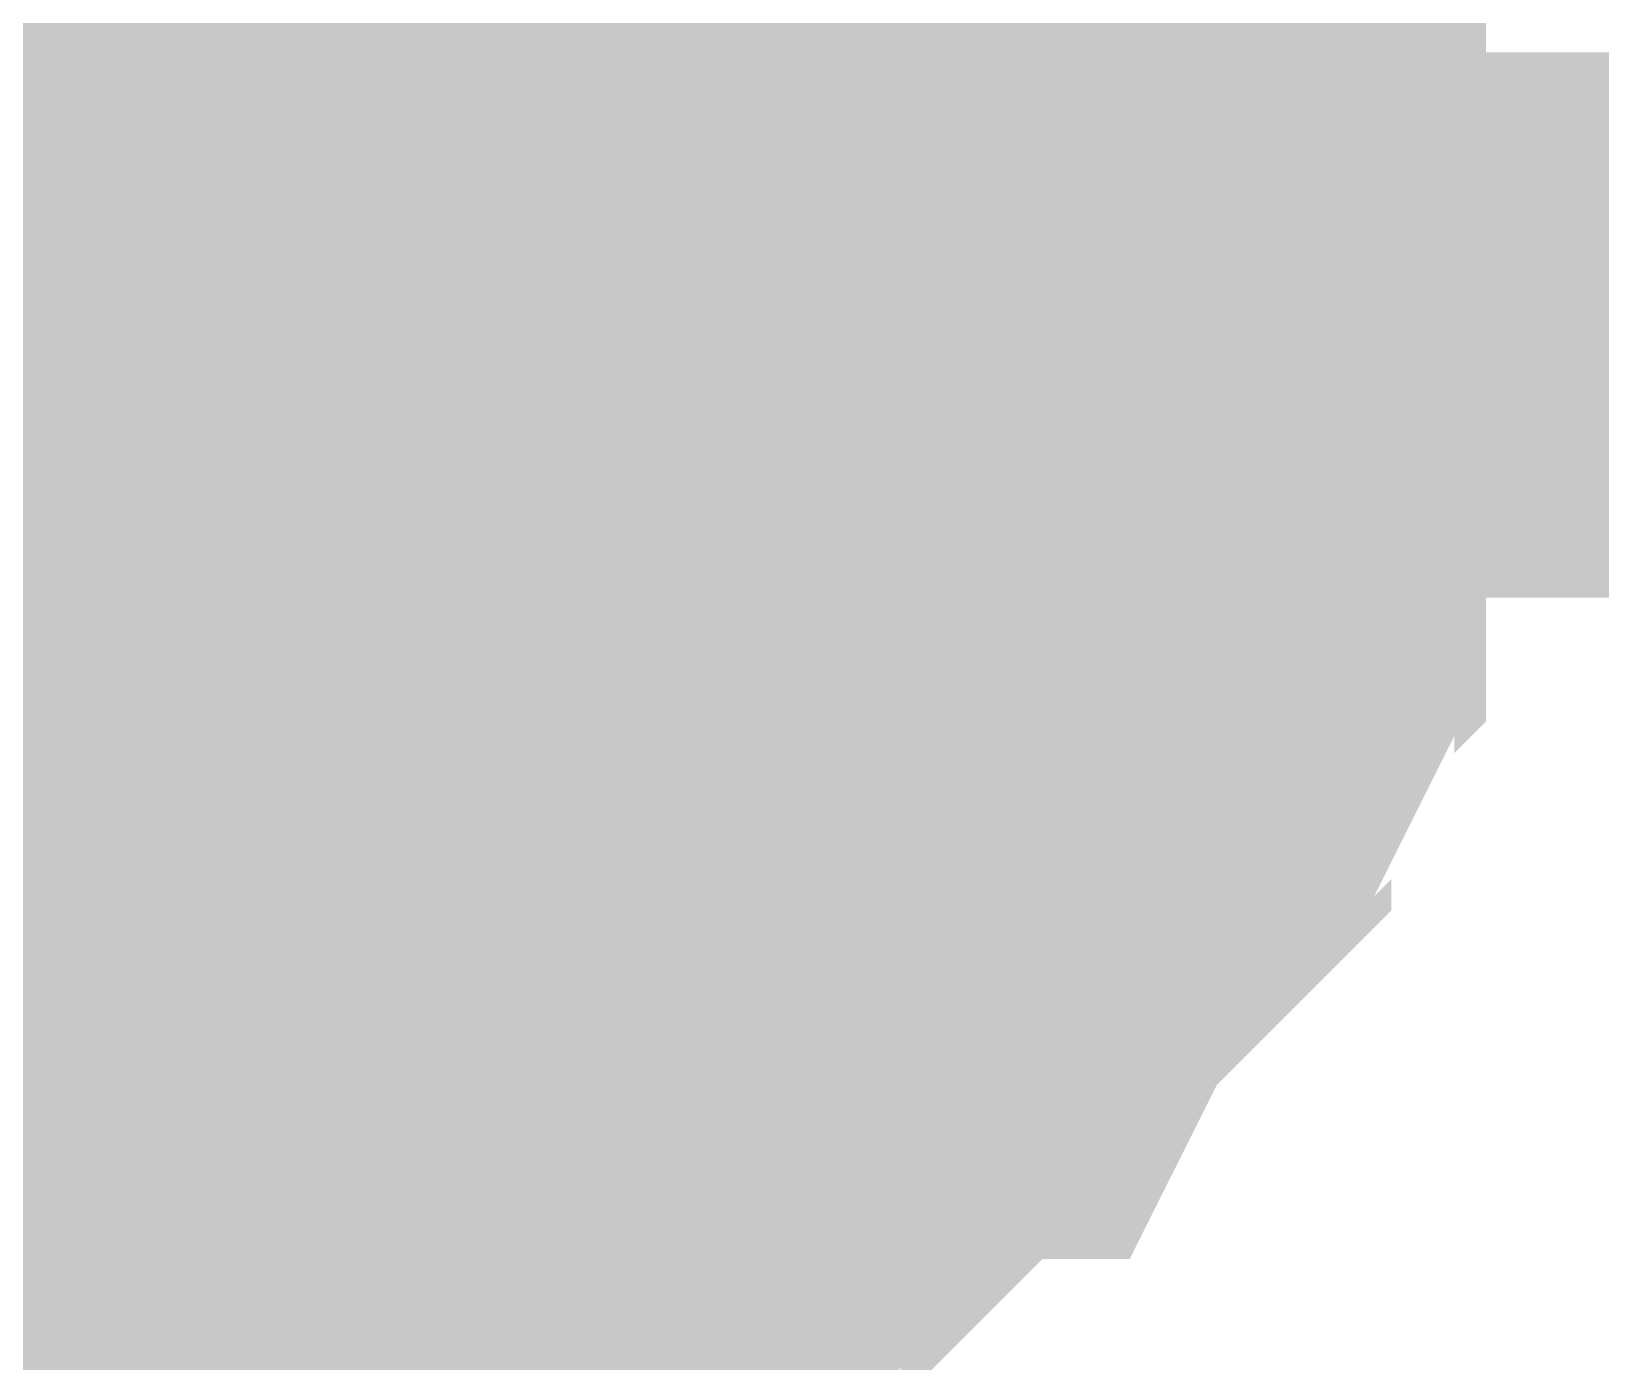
# Model space of a CAD drawing. Header units: millimetres. Extents: x 0 to 11.5, y 0 to 7.6.
# Drawn here: x 1.24417 to 1.27813, y 6.62552 to 6.65431 of the extents above; entities that cross this region are included whole.
import ezdxf

# ---------------------------------------------------------------- set-up
doc = ezdxf.new("R2010")
doc.units = ezdxf.units.MM
doc.header["$MEASUREMENT"] = 0
doc.layers.add('Sheet', color=255, linetype='Continuous')

msp = doc.modelspace()

# ---------------------------------------------------------------- linework, layer by layer
at = {"layer": 'Sheet'}
for points, const_width in [([(1.250652, 6.748135), (1.250652, 6.647956)], 0.0118), ([(1.265655, 6.660222), (1.266337, 6.659541), (1.267019, 6.658859), (1.2677, 6.658178), (1.2677, 6.657496), (1.268382, 6.656815), (1.269064, 6.655452), (1.269064, 6.65477), (1.269746, 6.654089), (1.269746, 6.652726), (1.269746, 6.652044), (1.270428, 6.650681), (1.270428, 6.65), (1.270428, 6.648637), (1.270428, 6.647956)], 0.0118), ([(1.265655, 6.660222), (1.266337, 6.659541), (1.267019, 6.658859), (1.2677, 6.658178), (1.2677, 6.657496), (1.268382, 6.656815), (1.269064, 6.655452), (1.269064, 6.65477), (1.269746, 6.654089), (1.269746, 6.652726), (1.269746, 6.652044), (1.270428, 6.650681), (1.270428, 6.65), (1.270428, 6.648637), (1.270428, 6.647956)], 0.0118), ([(1.265655, 6.660222), (1.266337, 6.659541), (1.267019, 6.658859), (1.2677, 6.658178), (1.2677, 6.657496), (1.268382, 6.656815), (1.269064, 6.655452), (1.269064, 6.65477), (1.269746, 6.654089), (1.269746, 6.652726), (1.269746, 6.652044), (1.270428, 6.650681), (1.270428, 6.65), (1.270428, 6.648637), (1.270428, 6.647956)], 0.0118), ([(1.265655, 6.660222), (1.266337, 6.659541), (1.267019, 6.658859), (1.2677, 6.658178), (1.2677, 6.657496), (1.268382, 6.656815), (1.269064, 6.655452), (1.269064, 6.65477), (1.269746, 6.654089), (1.269746, 6.652726), (1.269746, 6.652044), (1.270428, 6.650681), (1.270428, 6.65), (1.270428, 6.648637), (1.270428, 6.647956)], 0.0118), ([(1.265655, 6.660222), (1.266337, 6.659541), (1.267019, 6.658859), (1.2677, 6.658178), (1.2677, 6.657496), (1.268382, 6.656815), (1.269064, 6.655452), (1.269064, 6.65477), (1.269746, 6.654089), (1.269746, 6.652726), (1.269746, 6.652044), (1.270428, 6.650681), (1.270428, 6.65), (1.270428, 6.648637), (1.270428, 6.647956)], 0.0118), ([(1.265655, 6.660222), (1.266337, 6.659541), (1.267019, 6.658859), (1.2677, 6.658178), (1.2677, 6.657496), (1.268382, 6.656815), (1.269064, 6.655452), (1.269064, 6.65477), (1.269746, 6.654089), (1.269746, 6.652726), (1.269746, 6.652044), (1.270428, 6.650681), (1.270428, 6.65), (1.270428, 6.648637), (1.270428, 6.647956)], 0.0118), ([(1.265655, 6.660222), (1.266337, 6.659541), (1.267019, 6.658859), (1.2677, 6.658178), (1.2677, 6.657496), (1.268382, 6.656815), (1.269064, 6.655452), (1.269064, 6.65477), (1.269746, 6.654089), (1.269746, 6.652726), (1.269746, 6.652044), (1.270428, 6.650681), (1.270428, 6.65), (1.270428, 6.648637), (1.270428, 6.647956)], 0.0118), ([(1.265655, 6.660222), (1.266337, 6.659541), (1.267019, 6.658859), (1.2677, 6.658178), (1.2677, 6.657496), (1.268382, 6.656815), (1.269064, 6.655452), (1.269064, 6.65477), (1.269746, 6.654089), (1.269746, 6.652726), (1.269746, 6.652044), (1.270428, 6.650681), (1.270428, 6.65), (1.270428, 6.648637), (1.270428, 6.647956)], 0.0118), ([(1.265655, 6.660222), (1.266337, 6.659541), (1.267019, 6.658859), (1.2677, 6.658178), (1.2677, 6.657496), (1.268382, 6.656815), (1.269064, 6.655452), (1.269064, 6.65477), (1.269746, 6.654089), (1.269746, 6.652726), (1.269746, 6.652044), (1.270428, 6.650681), (1.270428, 6.65), (1.270428, 6.648637), (1.270428, 6.647956)], 0.0118), ([(1.265655, 6.660222), (1.266337, 6.659541), (1.267019, 6.658859), (1.2677, 6.658178), (1.2677, 6.657496), (1.268382, 6.656815), (1.269064, 6.655452), (1.269064, 6.65477), (1.269746, 6.654089), (1.269746, 6.652726), (1.269746, 6.652044), (1.270428, 6.650681), (1.270428, 6.65), (1.270428, 6.648637), (1.270428, 6.647956)], 0.0118), ([(1.268382, 6.656815), (1.269064, 6.655452), (1.269064, 6.65477), (1.269746, 6.654089), (1.269746, 6.652726), (1.269746, 6.652044), (1.270428, 6.650681), (1.270428, 6.65), (1.270428, 6.648637), (1.270428, 6.647956)], 0.0039), ([(1.268382, 6.656815), (1.269064, 6.655452), (1.269064, 6.65477), (1.269746, 6.654089), (1.269746, 6.652726), (1.269746, 6.652044), (1.270428, 6.650681), (1.270428, 6.65), (1.270428, 6.648637), (1.270428, 6.647956)], 0.0039), ([(1.268382, 6.656815), (1.269064, 6.655452), (1.269064, 6.65477), (1.269746, 6.654089), (1.269746, 6.652726), (1.269746, 6.652044), (1.270428, 6.650681), (1.270428, 6.65), (1.270428, 6.648637), (1.270428, 6.647956)], 0.0039), ([(1.268382, 6.656815), (1.269064, 6.655452), (1.269064, 6.65477), (1.269746, 6.654089), (1.269746, 6.652726), (1.269746, 6.652044), (1.270428, 6.650681), (1.270428, 6.65), (1.270428, 6.648637), (1.270428, 6.647956)], 0.0039), ([(1.268382, 6.656815), (1.269064, 6.655452), (1.269064, 6.65477), (1.269746, 6.654089), (1.269746, 6.652726), (1.269746, 6.652044), (1.270428, 6.650681), (1.270428, 6.65), (1.270428, 6.648637), (1.270428, 6.647956)], 0.0039), ([(1.268382, 6.656815), (1.269064, 6.655452), (1.269064, 6.65477), (1.269746, 6.654089), (1.269746, 6.652726), (1.269746, 6.652044), (1.270428, 6.650681), (1.270428, 6.65), (1.270428, 6.648637), (1.270428, 6.647956)], 0.0039), ([(1.268382, 6.656815), (1.269064, 6.655452), (1.269064, 6.65477), (1.269746, 6.654089), (1.269746, 6.652726), (1.269746, 6.652044), (1.270428, 6.650681), (1.270428, 6.65), (1.270428, 6.648637), (1.270428, 6.647956)], 0.0039), ([(1.268382, 6.656815), (1.269064, 6.655452), (1.269064, 6.65477), (1.269746, 6.654089), (1.269746, 6.652726), (1.269746, 6.652044), (1.270428, 6.650681), (1.270428, 6.65), (1.270428, 6.648637), (1.270428, 6.647956)], 0.0039), ([(1.268382, 6.656815), (1.269064, 6.655452), (1.269064, 6.65477), (1.269746, 6.654089), (1.269746, 6.652726), (1.269746, 6.652044), (1.270428, 6.650681), (1.270428, 6.65), (1.270428, 6.648637), (1.270428, 6.647956)], 0.0039), ([(1.268382, 6.656815), (1.269064, 6.655452), (1.269064, 6.65477), (1.269746, 6.654089), (1.269746, 6.652726), (1.269746, 6.652044), (1.270428, 6.650681), (1.270428, 6.65), (1.270428, 6.648637), (1.270428, 6.647956)], 0.0039), ([(0.950605, 6.448278), (0.950605, 6.647956), (1.250652, 6.647956)], 0.0118), ([(1.270428, 6.647956), (1.270428, 6.647274), (1.270428, 6.645911), (1.270428, 6.64523), (1.269746, 6.643867), (1.269746, 6.643185), (1.269746, 6.641822), (1.269064, 6.641141), (1.269064, 6.640459), (1.268382, 6.639096), (1.2677, 6.638415), (1.2677, 6.637733), (1.267019, 6.637052), (1.266337, 6.63637), (1.265655, 6.635689), (1.264973, 6.635007), (1.264291, 6.633644), (1.263609, 6.633644), (1.262927, 6.632963), (1.262245, 6.632281), (1.261563, 6.6316), (1.260881, 6.630918), (1.260199, 6.630918), (1.259517, 6.630237), (1.258153, 6.629555), (1.257472, 6.629555), (1.25679, 6.628874), (1.255426, 6.628874), (1.254744, 6.628874), (1.25338, 6.628192), (1.252698, 6.628192), (1.251334, 6.628192), (1.250652, 6.628192)], 0.0118), ([(1.270428, 6.647956), (1.270428, 6.647274), (1.270428, 6.645911), (1.270428, 6.64523), (1.269746, 6.643867), (1.269746, 6.643185), (1.269746, 6.641822), (1.269064, 6.641141), (1.269064, 6.640459), (1.268382, 6.639096), (1.2677, 6.638415), (1.2677, 6.637733), (1.267019, 6.637052), (1.266337, 6.63637), (1.265655, 6.635689), (1.264973, 6.635007), (1.264291, 6.633644), (1.263609, 6.633644), (1.262927, 6.632963), (1.262245, 6.632281), (1.261563, 6.6316), (1.260881, 6.630918), (1.260199, 6.630918), (1.259517, 6.630237), (1.258153, 6.629555), (1.257472, 6.629555), (1.25679, 6.628874), (1.255426, 6.628874), (1.254744, 6.628874), (1.25338, 6.628192), (1.252698, 6.628192), (1.251334, 6.628192), (1.250652, 6.628192)], 0.0118), ([(1.270428, 6.647956), (1.270428, 6.647274), (1.270428, 6.645911), (1.270428, 6.64523), (1.269746, 6.643867), (1.269746, 6.643185), (1.269746, 6.641822), (1.269064, 6.641141), (1.269064, 6.640459), (1.268382, 6.639096), (1.2677, 6.638415), (1.2677, 6.637733), (1.267019, 6.637052), (1.266337, 6.63637), (1.265655, 6.635689), (1.264973, 6.635007), (1.264291, 6.633644), (1.263609, 6.633644), (1.262927, 6.632963), (1.262245, 6.632281), (1.261563, 6.6316), (1.260881, 6.630918), (1.260199, 6.630918), (1.259517, 6.630237), (1.258153, 6.629555), (1.257472, 6.629555), (1.25679, 6.628874), (1.255426, 6.628874), (1.254744, 6.628874), (1.25338, 6.628192), (1.252698, 6.628192), (1.251334, 6.628192), (1.250652, 6.628192)], 0.0118), ([(1.250652, 6.547776), (1.250652, 6.647956)], 0.0118), ([(1.270428, 6.647956), (1.270428, 6.647274), (1.270428, 6.645911), (1.270428, 6.64523), (1.269746, 6.643867), (1.269746, 6.643185), (1.269746, 6.641822), (1.269064, 6.641141), (1.269064, 6.640459), (1.268382, 6.639096), (1.2677, 6.638415), (1.2677, 6.637733), (1.267019, 6.637052), (1.266337, 6.63637), (1.265655, 6.635689), (1.264973, 6.635007), (1.264291, 6.633644), (1.263609, 6.633644), (1.262927, 6.632963), (1.262245, 6.632281), (1.261563, 6.6316), (1.260881, 6.630918), (1.260199, 6.630918), (1.259517, 6.630237), (1.258153, 6.629555), (1.257472, 6.629555), (1.25679, 6.628874), (1.255426, 6.628874), (1.254744, 6.628874), (1.25338, 6.628192), (1.252698, 6.628192), (1.251334, 6.628192), (1.250652, 6.628192)], 0.0118), ([(1.270428, 6.647956), (1.270428, 6.647274), (1.270428, 6.645911), (1.270428, 6.64523), (1.269746, 6.643867), (1.269746, 6.643185), (1.269746, 6.641822), (1.269064, 6.641141), (1.269064, 6.640459), (1.268382, 6.639096), (1.2677, 6.638415), (1.2677, 6.637733), (1.267019, 6.637052), (1.266337, 6.63637), (1.265655, 6.635689), (1.264973, 6.635007), (1.264291, 6.633644), (1.263609, 6.633644), (1.262927, 6.632963), (1.262245, 6.632281), (1.261563, 6.6316), (1.260881, 6.630918), (1.260199, 6.630918), (1.259517, 6.630237), (1.258153, 6.629555), (1.257472, 6.629555), (1.25679, 6.628874), (1.255426, 6.628874), (1.254744, 6.628874), (1.25338, 6.628192), (1.252698, 6.628192), (1.251334, 6.628192), (1.250652, 6.628192)], 0.0118), ([(1.60048, 6.647956), (1.250652, 6.647956)], 0.0118), ([(1.270428, 6.647956), (1.270428, 6.647274), (1.270428, 6.645911), (1.270428, 6.64523), (1.269746, 6.643867), (1.269746, 6.643185), (1.269746, 6.641822), (1.269064, 6.641141), (1.269064, 6.640459), (1.268382, 6.639096), (1.2677, 6.638415), (1.2677, 6.637733), (1.267019, 6.637052), (1.266337, 6.63637), (1.265655, 6.635689), (1.264973, 6.635007), (1.264291, 6.633644), (1.263609, 6.633644), (1.262927, 6.632963), (1.262245, 6.632281), (1.261563, 6.6316), (1.260881, 6.630918), (1.260199, 6.630918), (1.259517, 6.630237), (1.258153, 6.629555), (1.257472, 6.629555), (1.25679, 6.628874), (1.255426, 6.628874), (1.254744, 6.628874), (1.25338, 6.628192), (1.252698, 6.628192), (1.251334, 6.628192), (1.250652, 6.628192)], 0.0118), ([(1.270428, 6.647956), (1.270428, 6.647274), (1.270428, 6.645911), (1.270428, 6.64523), (1.269746, 6.643867), (1.269746, 6.643185), (1.269746, 6.641822), (1.269064, 6.641141), (1.269064, 6.640459), (1.268382, 6.639096), (1.2677, 6.638415), (1.2677, 6.637733), (1.267019, 6.637052), (1.266337, 6.63637), (1.265655, 6.635689), (1.264973, 6.635007), (1.264291, 6.633644), (1.263609, 6.633644), (1.262927, 6.632963), (1.262245, 6.632281), (1.261563, 6.6316), (1.260881, 6.630918), (1.260199, 6.630918), (1.259517, 6.630237), (1.258153, 6.629555), (1.257472, 6.629555), (1.25679, 6.628874), (1.255426, 6.628874), (1.254744, 6.628874), (1.25338, 6.628192), (1.252698, 6.628192), (1.251334, 6.628192), (1.250652, 6.628192)], 0.0118), ([(1.270428, 6.647956), (1.270428, 6.647274), (1.270428, 6.645911), (1.270428, 6.64523), (1.269746, 6.643867), (1.269746, 6.643185), (1.269746, 6.641822), (1.269064, 6.641141), (1.269064, 6.640459), (1.268382, 6.639096), (1.2677, 6.638415), (1.2677, 6.637733), (1.267019, 6.637052), (1.266337, 6.63637), (1.265655, 6.635689), (1.264973, 6.635007), (1.264291, 6.633644), (1.263609, 6.633644), (1.262927, 6.632963), (1.262245, 6.632281), (1.261563, 6.6316), (1.260881, 6.630918), (1.260199, 6.630918), (1.259517, 6.630237), (1.258153, 6.629555), (1.257472, 6.629555), (1.25679, 6.628874), (1.255426, 6.628874), (1.254744, 6.628874), (1.25338, 6.628192), (1.252698, 6.628192), (1.251334, 6.628192), (1.250652, 6.628192)], 0.0118), ([(1.270428, 6.647956), (1.270428, 6.647274), (1.270428, 6.645911), (1.270428, 6.64523), (1.269746, 6.643867), (1.269746, 6.643185), (1.269746, 6.641822), (1.269064, 6.641141), (1.269064, 6.640459), (1.268382, 6.639096), (1.2677, 6.638415), (1.2677, 6.637733), (1.267019, 6.637052), (1.266337, 6.63637), (1.265655, 6.635689), (1.264973, 6.635007), (1.264291, 6.633644), (1.263609, 6.633644), (1.262927, 6.632963), (1.262245, 6.632281), (1.261563, 6.6316), (1.260881, 6.630918), (1.260199, 6.630918), (1.259517, 6.630237), (1.258153, 6.629555), (1.257472, 6.629555), (1.25679, 6.628874), (1.255426, 6.628874), (1.254744, 6.628874), (1.25338, 6.628192), (1.252698, 6.628192), (1.251334, 6.628192), (1.250652, 6.628192)], 0.0118), ([(1.270428, 6.647956), (1.270428, 6.647274), (1.270428, 6.645911), (1.270428, 6.64523), (1.269746, 6.643867), (1.269746, 6.643185), (1.269746, 6.641822), (1.269064, 6.641141), (1.269064, 6.640459), (1.268382, 6.639096), (1.2677, 6.638415), (1.2677, 6.637733), (1.267019, 6.637052), (1.266337, 6.63637), (1.265655, 6.635689), (1.264973, 6.635007), (1.264291, 6.633644), (1.263609, 6.633644), (1.262927, 6.632963), (1.262245, 6.632281), (1.261563, 6.6316), (1.260881, 6.630918), (1.260199, 6.630918), (1.259517, 6.630237), (1.258153, 6.629555), (1.257472, 6.629555), (1.25679, 6.628874), (1.255426, 6.628874), (1.254744, 6.628874), (1.25338, 6.628192), (1.252698, 6.628192), (1.251334, 6.628192), (1.250652, 6.628192)], 0.0118), ([(1.270428, 6.647956), (1.270428, 6.647956), (1.270428, 6.647956), (1.270428, 6.647956), (1.270428, 6.647956), (1.270428, 6.647956), (1.270428, 6.647956), (1.270428, 6.647956), (1.270428, 6.647956), (1.270428, 6.647956), (1.270428, 6.647956), (1.270428, 6.647956), (1.270428, 6.647956), (1.270428, 6.647956), (1.270428, 6.647956), (1.270428, 6.647956), (1.270428, 6.647956), (1.270428, 6.647956), (1.270428, 6.647956), (1.270428, 6.647956), (1.270428, 6.647956), (1.270428, 6.647956), (1.270428, 6.647956), (1.270428, 6.647956), (1.270428, 6.647956), (1.270428, 6.647956), (1.270428, 6.647956), (1.270428, 6.647956), (1.270428, 6.647956), (1.270428, 6.647956), (1.270428, 6.647956), (1.270428, 6.647956), (1.270428, 6.647956)], 0.0118), ([(1.270428, 6.647956), (1.270428, 6.647956)], 0.0118), ([(1.270428, 6.647956), (1.270428, 6.647956), (1.270428, 6.647956), (1.270428, 6.647956), (1.270428, 6.647956), (1.270428, 6.647956), (1.270428, 6.647956), (1.270428, 6.647956), (1.270428, 6.647956), (1.270428, 6.647956), (1.270428, 6.647956), (1.270428, 6.647956), (1.270428, 6.647956), (1.270428, 6.647956), (1.270428, 6.647956), (1.270428, 6.647956), (1.270428, 6.647956), (1.270428, 6.647956), (1.270428, 6.647956), (1.270428, 6.647956), (1.270428, 6.647956), (1.270428, 6.647956), (1.270428, 6.647956), (1.270428, 6.647956), (1.270428, 6.647956), (1.270428, 6.647956), (1.270428, 6.647956), (1.270428, 6.647956), (1.270428, 6.647956), (1.270428, 6.647956), (1.270428, 6.647956), (1.270428, 6.647956), (1.270428, 6.647956)], 0.0118), ([(1.270428, 6.647956), (1.270428, 6.647956)], 0.0118), ([(1.270428, 6.647956), (1.270428, 6.647956), (1.270428, 6.647956), (1.270428, 6.647956), (1.270428, 6.647956), (1.270428, 6.647956), (1.270428, 6.647956), (1.270428, 6.647956), (1.270428, 6.647956), (1.270428, 6.647956), (1.270428, 6.647956), (1.270428, 6.647956), (1.270428, 6.647956), (1.270428, 6.647956), (1.270428, 6.647956), (1.270428, 6.647956), (1.270428, 6.647956), (1.270428, 6.647956), (1.270428, 6.647956), (1.270428, 6.647956), (1.270428, 6.647956), (1.270428, 6.647956), (1.270428, 6.647956), (1.270428, 6.647956), (1.270428, 6.647956), (1.270428, 6.647956), (1.270428, 6.647956), (1.270428, 6.647956), (1.270428, 6.647956), (1.270428, 6.647956), (1.270428, 6.647956), (1.270428, 6.647956), (1.270428, 6.647956)], 0.0118), ([(1.270428, 6.647956), (1.270428, 6.647956)], 0.0118), ([(1.270428, 6.647956), (1.270428, 6.647956), (1.270428, 6.647956), (1.270428, 6.647956), (1.270428, 6.647956), (1.270428, 6.647956), (1.270428, 6.647956), (1.270428, 6.647956), (1.270428, 6.647956), (1.270428, 6.647956), (1.270428, 6.647956), (1.270428, 6.647956), (1.270428, 6.647956), (1.270428, 6.647956), (1.270428, 6.647956), (1.270428, 6.647956), (1.270428, 6.647956), (1.270428, 6.647956), (1.270428, 6.647956), (1.270428, 6.647956), (1.270428, 6.647956), (1.270428, 6.647956), (1.270428, 6.647956), (1.270428, 6.647956), (1.270428, 6.647956), (1.270428, 6.647956), (1.270428, 6.647956), (1.270428, 6.647956), (1.270428, 6.647956), (1.270428, 6.647956), (1.270428, 6.647956), (1.270428, 6.647956), (1.270428, 6.647956)], 0.0118), ([(1.270428, 6.647956), (1.270428, 6.647956)], 0.0118), ([(1.270428, 6.647956), (1.270428, 6.647956), (1.270428, 6.647956), (1.270428, 6.647956), (1.270428, 6.647956), (1.270428, 6.647956), (1.270428, 6.647956), (1.270428, 6.647956), (1.270428, 6.647956), (1.270428, 6.647956), (1.270428, 6.647956), (1.270428, 6.647956), (1.270428, 6.647956), (1.270428, 6.647956), (1.270428, 6.647956), (1.270428, 6.647956), (1.270428, 6.647956), (1.270428, 6.647956), (1.270428, 6.647956), (1.270428, 6.647956), (1.270428, 6.647956), (1.270428, 6.647956), (1.270428, 6.647956), (1.270428, 6.647956), (1.270428, 6.647956), (1.270428, 6.647956), (1.270428, 6.647956), (1.270428, 6.647956), (1.270428, 6.647956), (1.270428, 6.647956), (1.270428, 6.647956), (1.270428, 6.647956), (1.270428, 6.647956)], 0.0118), ([(1.270428, 6.647956), (1.270428, 6.647956)], 0.0118), ([(1.270428, 6.647956), (1.270428, 6.647956), (1.270428, 6.647956), (1.270428, 6.647956), (1.270428, 6.647956), (1.270428, 6.647956), (1.270428, 6.647956), (1.270428, 6.647956), (1.270428, 6.647956), (1.270428, 6.647956), (1.270428, 6.647956), (1.270428, 6.647956), (1.270428, 6.647956), (1.270428, 6.647956), (1.270428, 6.647956), (1.270428, 6.647956), (1.270428, 6.647956), (1.270428, 6.647956), (1.270428, 6.647956), (1.270428, 6.647956), (1.270428, 6.647956), (1.270428, 6.647956), (1.270428, 6.647956), (1.270428, 6.647956), (1.270428, 6.647956), (1.270428, 6.647956), (1.270428, 6.647956), (1.270428, 6.647956), (1.270428, 6.647956), (1.270428, 6.647956), (1.270428, 6.647956), (1.270428, 6.647956), (1.270428, 6.647956)], 0.0118), ([(1.270428, 6.647956), (1.270428, 6.647956)], 0.0118), ([(1.270428, 6.647956), (1.270428, 6.647956), (1.270428, 6.647956), (1.270428, 6.647956), (1.270428, 6.647956), (1.270428, 6.647956), (1.270428, 6.647956), (1.270428, 6.647956), (1.270428, 6.647956), (1.270428, 6.647956), (1.270428, 6.647956), (1.270428, 6.647956), (1.270428, 6.647956), (1.270428, 6.647956), (1.270428, 6.647956), (1.270428, 6.647956), (1.270428, 6.647956), (1.270428, 6.647956), (1.270428, 6.647956), (1.270428, 6.647956), (1.270428, 6.647956), (1.270428, 6.647956), (1.270428, 6.647956), (1.270428, 6.647956), (1.270428, 6.647956), (1.270428, 6.647956), (1.270428, 6.647956), (1.270428, 6.647956), (1.270428, 6.647956), (1.270428, 6.647956), (1.270428, 6.647956), (1.270428, 6.647956), (1.270428, 6.647956)], 0.0118), ([(1.270428, 6.647956), (1.270428, 6.647956)], 0.0118), ([(1.270428, 6.647956), (1.270428, 6.647956), (1.270428, 6.647956), (1.270428, 6.647956), (1.270428, 6.647956), (1.270428, 6.647956), (1.270428, 6.647956), (1.270428, 6.647956), (1.270428, 6.647956), (1.270428, 6.647956), (1.270428, 6.647956), (1.270428, 6.647956), (1.270428, 6.647956), (1.270428, 6.647956), (1.270428, 6.647956), (1.270428, 6.647956), (1.270428, 6.647956), (1.270428, 6.647956), (1.270428, 6.647956), (1.270428, 6.647956), (1.270428, 6.647956), (1.270428, 6.647956), (1.270428, 6.647956), (1.270428, 6.647956), (1.270428, 6.647956), (1.270428, 6.647956), (1.270428, 6.647956), (1.270428, 6.647956), (1.270428, 6.647956), (1.270428, 6.647956), (1.270428, 6.647956), (1.270428, 6.647956), (1.270428, 6.647956)], 0.0118), ([(1.270428, 6.647956), (1.270428, 6.647956)], 0.0118), ([(1.270428, 6.647956), (1.270428, 6.647956), (1.270428, 6.647956), (1.270428, 6.647956), (1.270428, 6.647956), (1.270428, 6.647956), (1.270428, 6.647956), (1.270428, 6.647956), (1.270428, 6.647956), (1.270428, 6.647956), (1.270428, 6.647956), (1.270428, 6.647956), (1.270428, 6.647956), (1.270428, 6.647956), (1.270428, 6.647956), (1.270428, 6.647956), (1.270428, 6.647956), (1.270428, 6.647956), (1.270428, 6.647956), (1.270428, 6.647956), (1.270428, 6.647956), (1.270428, 6.647956), (1.270428, 6.647956), (1.270428, 6.647956), (1.270428, 6.647956), (1.270428, 6.647956), (1.270428, 6.647956), (1.270428, 6.647956), (1.270428, 6.647956), (1.270428, 6.647956), (1.270428, 6.647956), (1.270428, 6.647956), (1.270428, 6.647956)], 0.0118), ([(1.270428, 6.647956), (1.270428, 6.647956)], 0.0118), ([(1.270428, 6.647956), (1.270428, 6.647956), (1.270428, 6.647956), (1.270428, 6.647956), (1.270428, 6.647956), (1.270428, 6.647956), (1.270428, 6.647956), (1.270428, 6.647956), (1.270428, 6.647956), (1.270428, 6.647956), (1.270428, 6.647956), (1.270428, 6.647956), (1.270428, 6.647956), (1.270428, 6.647956), (1.270428, 6.647956), (1.270428, 6.647956), (1.270428, 6.647956), (1.270428, 6.647956), (1.270428, 6.647956), (1.270428, 6.647956), (1.270428, 6.647956), (1.270428, 6.647956), (1.270428, 6.647956), (1.270428, 6.647956), (1.270428, 6.647956), (1.270428, 6.647956), (1.270428, 6.647956), (1.270428, 6.647956), (1.270428, 6.647956), (1.270428, 6.647956), (1.270428, 6.647956), (1.270428, 6.647956), (1.270428, 6.647956)], 0.0118), ([(1.270428, 6.647956), (1.270428, 6.647956)], 0.0118), ([(1.270428, 6.647956), (1.270428, 6.647274), (1.270428, 6.645911), (1.270428, 6.64523), (1.269746, 6.643867), (1.269746, 6.643185), (1.269746, 6.641822), (1.269064, 6.641141), (1.269064, 6.640459), (1.268382, 6.639096), (1.2677, 6.638415), (1.2677, 6.637733), (1.267019, 6.637052), (1.266337, 6.63637), (1.265655, 6.635689), (1.264973, 6.635007), (1.264291, 6.633644), (1.263609, 6.633644), (1.262927, 6.632963), (1.262245, 6.632281), (1.261563, 6.6316), (1.260881, 6.630918), (1.260199, 6.630918), (1.259517, 6.630237), (1.258153, 6.629555), (1.257472, 6.629555), (1.25679, 6.628874), (1.255426, 6.628874), (1.254744, 6.628874), (1.25338, 6.628192), (1.252698, 6.628192), (1.251334, 6.628192), (1.250652, 6.628192)], 0.0039), ([(1.270428, 6.647956), (1.270428, 6.647274), (1.270428, 6.645911), (1.270428, 6.64523), (1.269746, 6.643867), (1.269746, 6.643185), (1.269746, 6.641822), (1.269064, 6.641141), (1.269064, 6.640459), (1.268382, 6.639096), (1.2677, 6.638415), (1.2677, 6.637733), (1.267019, 6.637052), (1.266337, 6.63637), (1.265655, 6.635689), (1.264973, 6.635007), (1.264291, 6.633644), (1.263609, 6.633644), (1.262927, 6.632963), (1.262245, 6.632281), (1.261563, 6.6316), (1.260881, 6.630918), (1.260199, 6.630918), (1.259517, 6.630237), (1.258153, 6.629555), (1.257472, 6.629555), (1.25679, 6.628874), (1.255426, 6.628874), (1.254744, 6.628874), (1.25338, 6.628192), (1.252698, 6.628192), (1.251334, 6.628192), (1.250652, 6.628192)], 0.0039), ([(1.270428, 6.647956), (1.270428, 6.647274), (1.270428, 6.645911), (1.270428, 6.64523), (1.269746, 6.643867), (1.269746, 6.643185), (1.269746, 6.641822), (1.269064, 6.641141), (1.269064, 6.640459), (1.268382, 6.639096), (1.2677, 6.638415), (1.2677, 6.637733), (1.267019, 6.637052), (1.266337, 6.63637), (1.265655, 6.635689), (1.264973, 6.635007), (1.264291, 6.633644), (1.263609, 6.633644), (1.262927, 6.632963), (1.262245, 6.632281), (1.261563, 6.6316), (1.260881, 6.630918), (1.260199, 6.630918), (1.259517, 6.630237), (1.258153, 6.629555), (1.257472, 6.629555), (1.25679, 6.628874), (1.255426, 6.628874), (1.254744, 6.628874), (1.25338, 6.628192), (1.252698, 6.628192), (1.251334, 6.628192), (1.250652, 6.628192)], 0.0039), ([(1.270428, 6.647956), (1.270428, 6.647274), (1.270428, 6.645911), (1.270428, 6.64523), (1.269746, 6.643867), (1.269746, 6.643185), (1.269746, 6.641822), (1.269064, 6.641141), (1.269064, 6.640459), (1.268382, 6.639096), (1.2677, 6.638415), (1.2677, 6.637733), (1.267019, 6.637052), (1.266337, 6.63637), (1.265655, 6.635689), (1.264973, 6.635007), (1.264291, 6.633644), (1.263609, 6.633644), (1.262927, 6.632963), (1.262245, 6.632281), (1.261563, 6.6316), (1.260881, 6.630918), (1.260199, 6.630918), (1.259517, 6.630237), (1.258153, 6.629555), (1.257472, 6.629555), (1.25679, 6.628874), (1.255426, 6.628874), (1.254744, 6.628874), (1.25338, 6.628192), (1.252698, 6.628192), (1.251334, 6.628192), (1.250652, 6.628192)], 0.0039), ([(1.270428, 6.647956), (1.270428, 6.647274), (1.270428, 6.645911), (1.270428, 6.64523), (1.269746, 6.643867), (1.269746, 6.643185), (1.269746, 6.641822), (1.269064, 6.641141), (1.269064, 6.640459), (1.268382, 6.639096), (1.2677, 6.638415), (1.2677, 6.637733), (1.267019, 6.637052), (1.266337, 6.63637), (1.265655, 6.635689), (1.264973, 6.635007), (1.264291, 6.633644), (1.263609, 6.633644), (1.262927, 6.632963), (1.262245, 6.632281), (1.261563, 6.6316), (1.260881, 6.630918), (1.260199, 6.630918), (1.259517, 6.630237), (1.258153, 6.629555), (1.257472, 6.629555), (1.25679, 6.628874), (1.255426, 6.628874), (1.254744, 6.628874), (1.25338, 6.628192), (1.252698, 6.628192), (1.251334, 6.628192), (1.250652, 6.628192)], 0.0039), ([(1.270428, 6.647956), (1.270428, 6.647274), (1.270428, 6.645911), (1.270428, 6.64523), (1.269746, 6.643867), (1.269746, 6.643185), (1.269746, 6.641822), (1.269064, 6.641141), (1.269064, 6.640459), (1.268382, 6.639096), (1.2677, 6.638415), (1.2677, 6.637733), (1.267019, 6.637052), (1.266337, 6.63637), (1.265655, 6.635689), (1.264973, 6.635007), (1.264291, 6.633644), (1.263609, 6.633644), (1.262927, 6.632963), (1.262245, 6.632281), (1.261563, 6.6316), (1.260881, 6.630918), (1.260199, 6.630918), (1.259517, 6.630237), (1.258153, 6.629555), (1.257472, 6.629555), (1.25679, 6.628874), (1.255426, 6.628874), (1.254744, 6.628874), (1.25338, 6.628192), (1.252698, 6.628192), (1.251334, 6.628192), (1.250652, 6.628192)], 0.0039), ([(1.270428, 6.647956), (1.270428, 6.647274), (1.270428, 6.645911), (1.270428, 6.64523), (1.269746, 6.643867), (1.269746, 6.643185), (1.269746, 6.641822), (1.269064, 6.641141), (1.269064, 6.640459), (1.268382, 6.639096), (1.2677, 6.638415), (1.2677, 6.637733), (1.267019, 6.637052), (1.266337, 6.63637), (1.265655, 6.635689), (1.264973, 6.635007), (1.264291, 6.633644), (1.263609, 6.633644), (1.262927, 6.632963), (1.262245, 6.632281), (1.261563, 6.6316), (1.260881, 6.630918), (1.260199, 6.630918), (1.259517, 6.630237), (1.258153, 6.629555), (1.257472, 6.629555), (1.25679, 6.628874), (1.255426, 6.628874), (1.254744, 6.628874), (1.25338, 6.628192), (1.252698, 6.628192), (1.251334, 6.628192), (1.250652, 6.628192)], 0.0039), ([(1.270428, 6.647956), (1.270428, 6.647274), (1.270428, 6.645911), (1.270428, 6.64523), (1.269746, 6.643867), (1.269746, 6.643185), (1.269746, 6.641822), (1.269064, 6.641141), (1.269064, 6.640459), (1.268382, 6.639096), (1.2677, 6.638415), (1.2677, 6.637733), (1.267019, 6.637052), (1.266337, 6.63637), (1.265655, 6.635689), (1.264973, 6.635007), (1.264291, 6.633644), (1.263609, 6.633644), (1.262927, 6.632963), (1.262245, 6.632281), (1.261563, 6.6316), (1.260881, 6.630918), (1.260199, 6.630918), (1.259517, 6.630237), (1.258153, 6.629555), (1.257472, 6.629555), (1.25679, 6.628874), (1.255426, 6.628874), (1.254744, 6.628874), (1.25338, 6.628192), (1.252698, 6.628192), (1.251334, 6.628192), (1.250652, 6.628192)], 0.0039), ([(1.270428, 6.647956), (1.270428, 6.647274), (1.270428, 6.645911), (1.270428, 6.64523), (1.269746, 6.643867), (1.269746, 6.643185), (1.269746, 6.641822), (1.269064, 6.641141), (1.269064, 6.640459), (1.268382, 6.639096), (1.2677, 6.638415), (1.2677, 6.637733), (1.267019, 6.637052), (1.266337, 6.63637), (1.265655, 6.635689), (1.264973, 6.635007), (1.264291, 6.633644), (1.263609, 6.633644), (1.262927, 6.632963), (1.262245, 6.632281), (1.261563, 6.6316), (1.260881, 6.630918), (1.260199, 6.630918), (1.259517, 6.630237), (1.258153, 6.629555), (1.257472, 6.629555), (1.25679, 6.628874), (1.255426, 6.628874), (1.254744, 6.628874), (1.25338, 6.628192), (1.252698, 6.628192), (1.251334, 6.628192), (1.250652, 6.628192)], 0.0039), ([(1.270428, 6.647956), (1.270428, 6.647274), (1.270428, 6.645911), (1.270428, 6.64523), (1.269746, 6.643867), (1.269746, 6.643185), (1.269746, 6.641822), (1.269064, 6.641141), (1.269064, 6.640459), (1.268382, 6.639096), (1.2677, 6.638415), (1.2677, 6.637733), (1.267019, 6.637052), (1.266337, 6.63637), (1.265655, 6.635689), (1.264973, 6.635007), (1.264291, 6.633644), (1.263609, 6.633644), (1.262927, 6.632963), (1.262245, 6.632281), (1.261563, 6.6316), (1.260881, 6.630918), (1.260199, 6.630918), (1.259517, 6.630237), (1.258153, 6.629555), (1.257472, 6.629555), (1.25679, 6.628874), (1.255426, 6.628874), (1.254744, 6.628874), (1.25338, 6.628192), (1.252698, 6.628192), (1.251334, 6.628192), (1.250652, 6.628192)], 0.0039), ([(1.270428, 6.647956), (1.270428, 6.647956), (1.270428, 6.647956), (1.270428, 6.647956), (1.270428, 6.647956), (1.270428, 6.647956), (1.270428, 6.647956), (1.270428, 6.647956), (1.270428, 6.647956), (1.270428, 6.647956), (1.270428, 6.647956), (1.270428, 6.647956), (1.270428, 6.647956), (1.270428, 6.647956), (1.270428, 6.647956), (1.270428, 6.647956), (1.270428, 6.647956), (1.270428, 6.647956), (1.270428, 6.647956), (1.270428, 6.647956), (1.270428, 6.647956), (1.270428, 6.647956), (1.270428, 6.647956), (1.270428, 6.647956), (1.270428, 6.647956), (1.270428, 6.647956), (1.270428, 6.647956), (1.270428, 6.647956), (1.270428, 6.647956), (1.270428, 6.647956), (1.270428, 6.647956), (1.270428, 6.647956), (1.270428, 6.647956)], 0.0039), ([(1.270428, 6.647956), (1.270428, 6.647956)], 0.0039), ([(1.270428, 6.647956), (1.270428, 6.647956), (1.270428, 6.647956), (1.270428, 6.647956), (1.270428, 6.647956), (1.270428, 6.647956), (1.270428, 6.647956), (1.270428, 6.647956), (1.270428, 6.647956), (1.270428, 6.647956), (1.270428, 6.647956), (1.270428, 6.647956), (1.270428, 6.647956), (1.270428, 6.647956), (1.270428, 6.647956), (1.270428, 6.647956), (1.270428, 6.647956), (1.270428, 6.647956), (1.270428, 6.647956), (1.270428, 6.647956), (1.270428, 6.647956), (1.270428, 6.647956), (1.270428, 6.647956), (1.270428, 6.647956), (1.270428, 6.647956), (1.270428, 6.647956), (1.270428, 6.647956), (1.270428, 6.647956), (1.270428, 6.647956), (1.270428, 6.647956), (1.270428, 6.647956), (1.270428, 6.647956), (1.270428, 6.647956)], 0.0039), ([(1.270428, 6.647956), (1.270428, 6.647956)], 0.0039), ([(1.270428, 6.647956), (1.270428, 6.647956), (1.270428, 6.647956), (1.270428, 6.647956), (1.270428, 6.647956), (1.270428, 6.647956), (1.270428, 6.647956), (1.270428, 6.647956), (1.270428, 6.647956), (1.270428, 6.647956), (1.270428, 6.647956), (1.270428, 6.647956), (1.270428, 6.647956), (1.270428, 6.647956), (1.270428, 6.647956), (1.270428, 6.647956), (1.270428, 6.647956), (1.270428, 6.647956), (1.270428, 6.647956), (1.270428, 6.647956), (1.270428, 6.647956), (1.270428, 6.647956), (1.270428, 6.647956), (1.270428, 6.647956), (1.270428, 6.647956), (1.270428, 6.647956), (1.270428, 6.647956), (1.270428, 6.647956), (1.270428, 6.647956), (1.270428, 6.647956), (1.270428, 6.647956), (1.270428, 6.647956), (1.270428, 6.647956)], 0.0039), ([(1.270428, 6.647956), (1.270428, 6.647956)], 0.0039), ([(1.270428, 6.647956), (1.270428, 6.647956), (1.270428, 6.647956), (1.270428, 6.647956), (1.270428, 6.647956), (1.270428, 6.647956), (1.270428, 6.647956), (1.270428, 6.647956), (1.270428, 6.647956), (1.270428, 6.647956), (1.270428, 6.647956), (1.270428, 6.647956), (1.270428, 6.647956), (1.270428, 6.647956), (1.270428, 6.647956), (1.270428, 6.647956), (1.270428, 6.647956), (1.270428, 6.647956), (1.270428, 6.647956), (1.270428, 6.647956), (1.270428, 6.647956), (1.270428, 6.647956), (1.270428, 6.647956), (1.270428, 6.647956), (1.270428, 6.647956), (1.270428, 6.647956), (1.270428, 6.647956), (1.270428, 6.647956), (1.270428, 6.647956), (1.270428, 6.647956), (1.270428, 6.647956), (1.270428, 6.647956), (1.270428, 6.647956)], 0.0039), ([(1.270428, 6.647956), (1.270428, 6.647956)], 0.0039), ([(1.270428, 6.647956), (1.270428, 6.647956), (1.270428, 6.647956), (1.270428, 6.647956), (1.270428, 6.647956), (1.270428, 6.647956), (1.270428, 6.647956), (1.270428, 6.647956), (1.270428, 6.647956), (1.270428, 6.647956), (1.270428, 6.647956), (1.270428, 6.647956), (1.270428, 6.647956), (1.270428, 6.647956), (1.270428, 6.647956), (1.270428, 6.647956), (1.270428, 6.647956), (1.270428, 6.647956), (1.270428, 6.647956), (1.270428, 6.647956), (1.270428, 6.647956), (1.270428, 6.647956), (1.270428, 6.647956), (1.270428, 6.647956), (1.270428, 6.647956), (1.270428, 6.647956), (1.270428, 6.647956), (1.270428, 6.647956), (1.270428, 6.647956), (1.270428, 6.647956), (1.270428, 6.647956), (1.270428, 6.647956), (1.270428, 6.647956)], 0.0039), ([(1.270428, 6.647956), (1.270428, 6.647956)], 0.0039), ([(1.270428, 6.647956), (1.270428, 6.647956), (1.270428, 6.647956), (1.270428, 6.647956), (1.270428, 6.647956), (1.270428, 6.647956), (1.270428, 6.647956), (1.270428, 6.647956), (1.270428, 6.647956), (1.270428, 6.647956), (1.270428, 6.647956), (1.270428, 6.647956), (1.270428, 6.647956), (1.270428, 6.647956), (1.270428, 6.647956), (1.270428, 6.647956), (1.270428, 6.647956), (1.270428, 6.647956), (1.270428, 6.647956), (1.270428, 6.647956), (1.270428, 6.647956), (1.270428, 6.647956), (1.270428, 6.647956), (1.270428, 6.647956), (1.270428, 6.647956), (1.270428, 6.647956), (1.270428, 6.647956), (1.270428, 6.647956), (1.270428, 6.647956), (1.270428, 6.647956), (1.270428, 6.647956), (1.270428, 6.647956), (1.270428, 6.647956)], 0.0039), ([(1.270428, 6.647956), (1.270428, 6.647956)], 0.0039), ([(1.270428, 6.647956), (1.270428, 6.647956), (1.270428, 6.647956), (1.270428, 6.647956), (1.270428, 6.647956), (1.270428, 6.647956), (1.270428, 6.647956), (1.270428, 6.647956), (1.270428, 6.647956), (1.270428, 6.647956), (1.270428, 6.647956), (1.270428, 6.647956), (1.270428, 6.647956), (1.270428, 6.647956), (1.270428, 6.647956), (1.270428, 6.647956), (1.270428, 6.647956), (1.270428, 6.647956), (1.270428, 6.647956), (1.270428, 6.647956), (1.270428, 6.647956), (1.270428, 6.647956), (1.270428, 6.647956), (1.270428, 6.647956), (1.270428, 6.647956), (1.270428, 6.647956), (1.270428, 6.647956), (1.270428, 6.647956), (1.270428, 6.647956), (1.270428, 6.647956), (1.270428, 6.647956), (1.270428, 6.647956), (1.270428, 6.647956)], 0.0039), ([(1.270428, 6.647956), (1.270428, 6.647956)], 0.0039), ([(1.270428, 6.647956), (1.270428, 6.647956), (1.270428, 6.647956), (1.270428, 6.647956), (1.270428, 6.647956), (1.270428, 6.647956), (1.270428, 6.647956), (1.270428, 6.647956), (1.270428, 6.647956), (1.270428, 6.647956), (1.270428, 6.647956), (1.270428, 6.647956), (1.270428, 6.647956), (1.270428, 6.647956), (1.270428, 6.647956), (1.270428, 6.647956), (1.270428, 6.647956), (1.270428, 6.647956), (1.270428, 6.647956), (1.270428, 6.647956), (1.270428, 6.647956), (1.270428, 6.647956), (1.270428, 6.647956), (1.270428, 6.647956), (1.270428, 6.647956), (1.270428, 6.647956), (1.270428, 6.647956), (1.270428, 6.647956), (1.270428, 6.647956), (1.270428, 6.647956), (1.270428, 6.647956), (1.270428, 6.647956), (1.270428, 6.647956)], 0.0039), ([(1.270428, 6.647956), (1.270428, 6.647956)], 0.0039), ([(1.270428, 6.647956), (1.270428, 6.647956), (1.270428, 6.647956), (1.270428, 6.647956), (1.270428, 6.647956), (1.270428, 6.647956), (1.270428, 6.647956), (1.270428, 6.647956), (1.270428, 6.647956), (1.270428, 6.647956), (1.270428, 6.647956), (1.270428, 6.647956), (1.270428, 6.647956), (1.270428, 6.647956), (1.270428, 6.647956), (1.270428, 6.647956), (1.270428, 6.647956), (1.270428, 6.647956), (1.270428, 6.647956), (1.270428, 6.647956), (1.270428, 6.647956), (1.270428, 6.647956), (1.270428, 6.647956), (1.270428, 6.647956), (1.270428, 6.647956), (1.270428, 6.647956), (1.270428, 6.647956), (1.270428, 6.647956), (1.270428, 6.647956), (1.270428, 6.647956), (1.270428, 6.647956), (1.270428, 6.647956), (1.270428, 6.647956)], 0.0039), ([(1.270428, 6.647956), (1.270428, 6.647956)], 0.0039), ([(1.270428, 6.647956), (1.270428, 6.647956), (1.270428, 6.647956), (1.270428, 6.647956), (1.270428, 6.647956), (1.270428, 6.647956), (1.270428, 6.647956), (1.270428, 6.647956), (1.270428, 6.647956), (1.270428, 6.647956), (1.270428, 6.647956), (1.270428, 6.647956), (1.270428, 6.647956), (1.270428, 6.647956), (1.270428, 6.647956), (1.270428, 6.647956), (1.270428, 6.647956), (1.270428, 6.647956), (1.270428, 6.647956), (1.270428, 6.647956), (1.270428, 6.647956), (1.270428, 6.647956), (1.270428, 6.647956), (1.270428, 6.647956), (1.270428, 6.647956), (1.270428, 6.647956), (1.270428, 6.647956), (1.270428, 6.647956), (1.270428, 6.647956), (1.270428, 6.647956), (1.270428, 6.647956), (1.270428, 6.647956), (1.270428, 6.647956)], 0.0039), ([(1.270428, 6.647956), (1.270428, 6.647956)], 0.0039), ([(1.250652, 6.628192), (1.249288, 6.628192), (1.248606, 6.628192), (1.247243, 6.628192), (1.246561, 6.628874), (1.245197, 6.628874), (1.244515, 6.628874), (1.243833, 6.629555), (1.242469, 6.629555), (1.241787, 6.630237), (1.241105, 6.630918), (1.239741, 6.630918), (1.23906, 6.6316), (1.238378, 6.632281), (1.237696, 6.632963)], 0.0118), ([(1.250652, 6.628192), (1.249288, 6.628192), (1.248606, 6.628192), (1.247243, 6.628192), (1.246561, 6.628874), (1.245197, 6.628874), (1.244515, 6.628874), (1.243833, 6.629555), (1.242469, 6.629555), (1.241787, 6.630237), (1.241105, 6.630918), (1.239741, 6.630918), (1.23906, 6.6316), (1.238378, 6.632281), (1.237696, 6.632963)], 0.0118), ([(1.250652, 6.628192), (1.249288, 6.628192), (1.248606, 6.628192), (1.247243, 6.628192), (1.246561, 6.628874), (1.245197, 6.628874), (1.244515, 6.628874), (1.243833, 6.629555), (1.242469, 6.629555), (1.241787, 6.630237), (1.241105, 6.630918), (1.239741, 6.630918), (1.23906, 6.6316), (1.238378, 6.632281), (1.237696, 6.632963)], 0.0118), ([(1.250652, 6.628192), (1.249288, 6.628192), (1.248606, 6.628192), (1.247243, 6.628192), (1.246561, 6.628874), (1.245197, 6.628874), (1.244515, 6.628874), (1.243833, 6.629555), (1.242469, 6.629555), (1.241787, 6.630237), (1.241105, 6.630918), (1.239741, 6.630918), (1.23906, 6.6316), (1.238378, 6.632281), (1.237696, 6.632963)], 0.0118), ([(1.250652, 6.628192), (1.249288, 6.628192), (1.248606, 6.628192), (1.247243, 6.628192), (1.246561, 6.628874), (1.245197, 6.628874), (1.244515, 6.628874), (1.243833, 6.629555), (1.242469, 6.629555), (1.241787, 6.630237), (1.241105, 6.630918), (1.239741, 6.630918), (1.23906, 6.6316), (1.238378, 6.632281), (1.237696, 6.632963)], 0.0118), ([(1.250652, 6.628192), (1.249288, 6.628192), (1.248606, 6.628192), (1.247243, 6.628192), (1.246561, 6.628874), (1.245197, 6.628874), (1.244515, 6.628874), (1.243833, 6.629555), (1.242469, 6.629555), (1.241787, 6.630237), (1.241105, 6.630918), (1.239741, 6.630918), (1.23906, 6.6316), (1.238378, 6.632281), (1.237696, 6.632963)], 0.0118), ([(1.250652, 6.628192), (1.249288, 6.628192), (1.248606, 6.628192), (1.247243, 6.628192), (1.246561, 6.628874), (1.245197, 6.628874), (1.244515, 6.628874), (1.243833, 6.629555), (1.242469, 6.629555), (1.241787, 6.630237), (1.241105, 6.630918), (1.239741, 6.630918), (1.23906, 6.6316), (1.238378, 6.632281), (1.237696, 6.632963)], 0.0118), ([(1.250652, 6.628192), (1.249288, 6.628192), (1.248606, 6.628192), (1.247243, 6.628192), (1.246561, 6.628874), (1.245197, 6.628874), (1.244515, 6.628874), (1.243833, 6.629555), (1.242469, 6.629555), (1.241787, 6.630237), (1.241105, 6.630918), (1.239741, 6.630918), (1.23906, 6.6316), (1.238378, 6.632281), (1.237696, 6.632963)], 0.0118), ([(1.250652, 6.628192), (1.249288, 6.628192), (1.248606, 6.628192), (1.247243, 6.628192), (1.246561, 6.628874), (1.245197, 6.628874), (1.244515, 6.628874), (1.243833, 6.629555), (1.242469, 6.629555), (1.241787, 6.630237), (1.241105, 6.630918), (1.239741, 6.630918), (1.23906, 6.6316), (1.238378, 6.632281), (1.237696, 6.632963)], 0.0118), ([(1.250652, 6.628192), (1.249288, 6.628192), (1.248606, 6.628192), (1.247243, 6.628192), (1.246561, 6.628874), (1.245197, 6.628874), (1.244515, 6.628874), (1.243833, 6.629555), (1.242469, 6.629555), (1.241787, 6.630237), (1.241105, 6.630918), (1.239741, 6.630918), (1.23906, 6.6316), (1.238378, 6.632281), (1.237696, 6.632963)], 0.0118), ([(1.250652, 6.628192), (1.249288, 6.628192), (1.248606, 6.628192), (1.247243, 6.628192), (1.246561, 6.628874), (1.245197, 6.628874), (1.244515, 6.628874), (1.243833, 6.629555), (1.242469, 6.629555), (1.241787, 6.630237)], 0.0039), ([(1.250652, 6.628192), (1.249288, 6.628192), (1.248606, 6.628192), (1.247243, 6.628192), (1.246561, 6.628874), (1.245197, 6.628874), (1.244515, 6.628874), (1.243833, 6.629555), (1.242469, 6.629555), (1.241787, 6.630237)], 0.0039), ([(1.250652, 6.628192), (1.249288, 6.628192), (1.248606, 6.628192), (1.247243, 6.628192), (1.246561, 6.628874), (1.245197, 6.628874), (1.244515, 6.628874), (1.243833, 6.629555), (1.242469, 6.629555), (1.241787, 6.630237)], 0.0039), ([(1.250652, 6.628192), (1.249288, 6.628192), (1.248606, 6.628192), (1.247243, 6.628192), (1.246561, 6.628874), (1.245197, 6.628874), (1.244515, 6.628874), (1.243833, 6.629555), (1.242469, 6.629555), (1.241787, 6.630237)], 0.0039), ([(1.250652, 6.628192), (1.249288, 6.628192), (1.248606, 6.628192), (1.247243, 6.628192), (1.246561, 6.628874), (1.245197, 6.628874), (1.244515, 6.628874), (1.243833, 6.629555), (1.242469, 6.629555), (1.241787, 6.630237)], 0.0039), ([(1.250652, 6.628192), (1.249288, 6.628192), (1.248606, 6.628192), (1.247243, 6.628192), (1.246561, 6.628874), (1.245197, 6.628874), (1.244515, 6.628874), (1.243833, 6.629555), (1.242469, 6.629555), (1.241787, 6.630237)], 0.0039), ([(1.250652, 6.628192), (1.249288, 6.628192), (1.248606, 6.628192), (1.247243, 6.628192), (1.246561, 6.628874), (1.245197, 6.628874), (1.244515, 6.628874), (1.243833, 6.629555), (1.242469, 6.629555), (1.241787, 6.630237)], 0.0039), ([(1.250652, 6.628192), (1.249288, 6.628192), (1.248606, 6.628192), (1.247243, 6.628192), (1.246561, 6.628874), (1.245197, 6.628874), (1.244515, 6.628874), (1.243833, 6.629555), (1.242469, 6.629555), (1.241787, 6.630237)], 0.0039), ([(1.250652, 6.628192), (1.249288, 6.628192), (1.248606, 6.628192), (1.247243, 6.628192), (1.246561, 6.628874), (1.245197, 6.628874), (1.244515, 6.628874), (1.243833, 6.629555), (1.242469, 6.629555), (1.241787, 6.630237)], 0.0039), ([(1.250652, 6.628192), (1.249288, 6.628192), (1.248606, 6.628192), (1.247243, 6.628192), (1.246561, 6.628874), (1.245197, 6.628874), (1.244515, 6.628874), (1.243833, 6.629555), (1.242469, 6.629555), (1.241787, 6.630237)], 0.0039)]:
    msp.add_lwpolyline(points, dxfattribs=dict(at, const_width=const_width))
at = {"layer": 'Sheet', "const_width": 0.02}
msp.add_lwpolyline([(1.24, 6.65, 1), (1.26, 6.65, 1)], format="xyb", close=True, dxfattribs=at)

doc.saveas('drawing.dxf')
